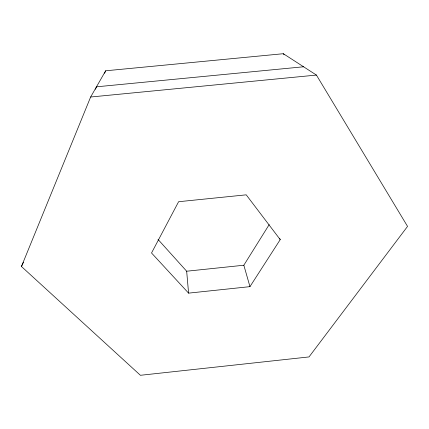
<?xml version="1.0" encoding="UTF-8"?>
<svg xmlns="http://www.w3.org/2000/svg" width="429" height="429" viewBox="0 0 429 429"><rect width="100%" height="100%" fill="white"/><g stroke="black" fill="none" stroke-linecap="round" stroke-linejoin="round"><path stroke-width="0.64" d="M21.45 266.5L90.637 97.013L105.657 70.796L283.333 53.711L316.425 75.075L407.55 226.394L309.009 356.928L140.417 375.289L21.45 266.5L23.466 262.28M95.463 89.296L96.477 86.819L303.576 66.779M104.622 73.268L105.657 70.796M249.962 286.647L280.223 239.618L246.219 194.83L178.603 201.716L151.534 252.987L188.583 293.136L249.962 286.647L243.838 265.229L269.203 224.592M158.017 239.414L186.669 271.219L243.838 265.229M90.637 97.013L316.425 75.075M283.333 53.711L284.068 54.832M279.687 238.433L280.223 239.618M186.669 271.219L188.583 293.136"/></g></svg>
